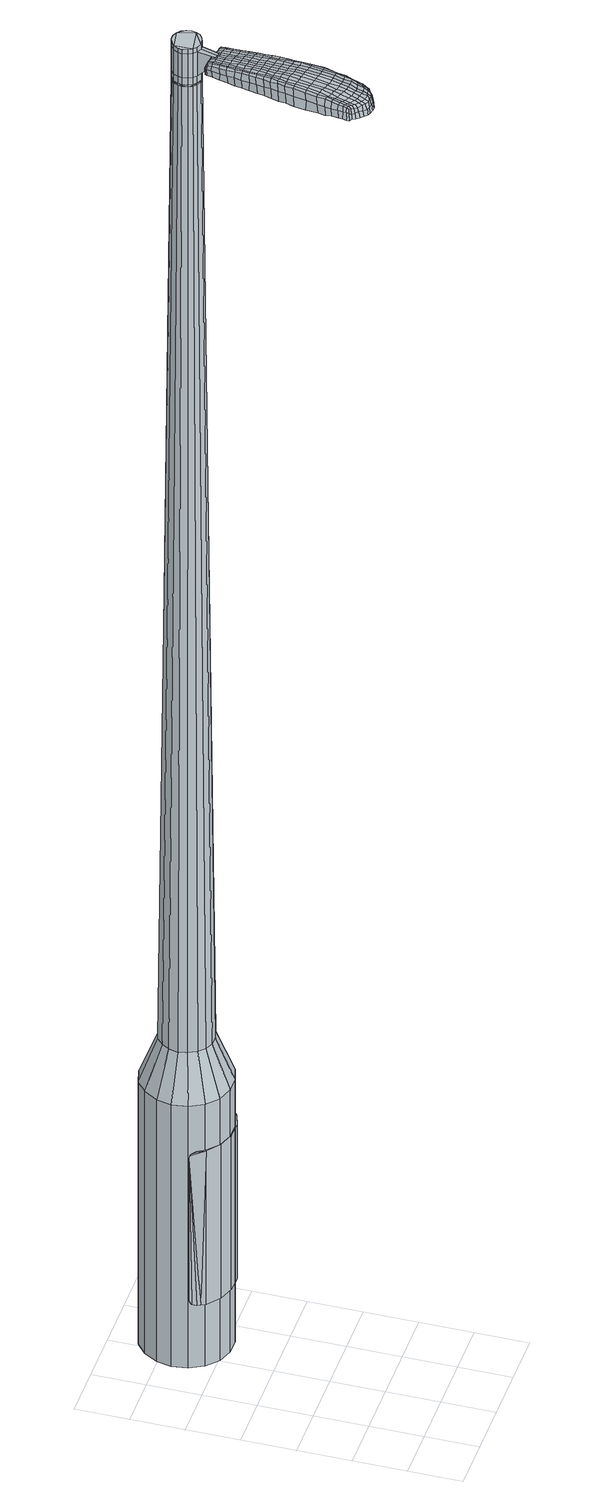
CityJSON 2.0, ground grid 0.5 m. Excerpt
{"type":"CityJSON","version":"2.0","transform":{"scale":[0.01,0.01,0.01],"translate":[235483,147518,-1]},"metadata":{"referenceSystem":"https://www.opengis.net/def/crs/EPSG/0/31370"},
"CityObjects":{
"object1":{"type":"GenericCityObject","attributes":{"cluster":420,"mean_distance_to_centroid":0.151,"new_centroid_x":235483.72,"new_centroid_y":147520.38,"mean_distance_to_camera":4.89,"H1":11.74,"H2":10.79,"Z_final":110.81,"cluster2":-1,"proj_x":235478.44,"proj_y":147519.31,"id_line":52581,"bearing_l":348.57,"distance":5.38,"orientation":"right","G_obj":258.57},"geometry":[{"type":"MultiSurface","lod":"2","boundaries":[[[0,1,2,3]],[[1,4,5,2]],[[4,6,7,5]],[[6,8,9,7]],[[8,10,11,9]],[[10,12,13,11]],[[12,14,15,13]],[[14,16,17,15]],[[16,18,19,17]],[[18,20,21,19]],[[20,22,23,21]],[[22,24,25,23]],[[24,26,27,25]],[[26,28,29,27]],[[28,30,31,29]],[[30,32,33,31]],[[32,34,35,33]],[[34,0,3,35]],[[36,37,38,39]],[[38,40,41,42]],[[41,43,42]],[[42,44,45,46]],[[45,47,46]],[[46,48,49,50]],[[49,51,50]],[[42,46,50,38]],[[50,52,39,38]],[[53,36,39]],[[2,5,7,35]],[[7,9,11,15]],[[11,13,15]],[[15,17,19,23]],[[19,21,23]],[[23,25,27,31]],[[27,29,31]],[[15,23,31,7]],[[31,33,35,7]],[[3,2,35]],[[1,0,54,55]],[[0,34,56,54]],[[34,32,57,56]],[[32,30,58,57]],[[30,28,59,58]],[[28,26,60,59]],[[26,24,61,60]],[[24,22,62,61]],[[22,20,63,62]],[[20,18,64,63]],[[18,16,65,64]],[[16,14,66,65]],[[14,12,67,66]],[[12,10,68,67]],[[10,8,69,68]],[[8,6,70,69]],[[6,4,71,70]],[[4,1,55,71]],[[55,54,72,73]],[[54,56,74,72]],[[56,57,75,74]],[[57,58,76,75]],[[58,59,77,76]],[[59,60,78,77]],[[60,61,79,78]],[[61,62,80,79]],[[62,63,81,80]],[[63,64,82,81]],[[64,65,83,82]],[[65,66,84,83]],[[66,67,85,84]],[[67,68,86,85]],[[68,69,87,86]],[[69,70,88,87]],[[70,71,89,88]],[[71,55,73,89]],[[90,91,92,93]],[[94,95,91,90]],[[75,96,95,94]],[[97,98,96,75]],[[99,100,98,97]],[[101,102,100,99]],[[79,103,102,101]],[[104,105,103,79]],[[106,107,105,104]],[[108,109,107,106]],[[110,111,109,108]],[[84,112,111,110]],[[113,114,112,84]],[[86,115,114,113]],[[116,117,115,86]],[[88,118,117,116]],[[119,120,118,88]],[[93,92,120,119]],[[121,122,123,124]],[[125,121,124,126]],[[127,125,126,128]],[[129,127,128,130]],[[131,129,130,132]],[[133,131,132,134]],[[135,133,134,136]],[[137,135,136,138]],[[139,137,138,140]],[[141,139,140,142]],[[143,141,142,144]],[[145,143,144,146]],[[147,145,146,148]],[[149,147,148,150]],[[151,149,150,152]],[[153,151,152,154]],[[73,72,90,93]],[[72,74,94,90]],[[74,75,94]],[[76,97,75]],[[76,77,99,97]],[[77,78,101,99]],[[78,79,101]],[[80,104,79]],[[80,81,106,104]],[[81,82,108,106]],[[82,83,110,108]],[[83,84,110]],[[85,113,84]],[[85,86,113]],[[87,116,86]],[[87,88,116]],[[89,119,88]],[[89,73,93,119]],[[155,156,92,91]],[[156,157,120,92]],[[157,118,120]],[[158,117,118]],[[158,115,117]],[[159,114,115]],[[159,112,114]],[[160,111,112]],[[160,161,109,111]],[[161,162,107,109]],[[162,163,105,107]],[[163,103,105]],[[164,102,103]],[[164,165,100,102]],[[165,166,98,100]],[[166,96,98]],[[167,95,96]],[[167,155,91,95]],[[39,52,153,168]],[[156,155,169,154]],[[53,39,168,122]],[[155,167,123,169]],[[36,53,122,121]],[[167,96,124,123]],[[37,36,121,125]],[[96,166,126,124]],[[38,37,125,127]],[[166,165,128,126]],[[40,38,127,129]],[[165,164,130,128]],[[41,40,129,131]],[[164,103,132,130]],[[43,41,131,133]],[[103,163,134,132]],[[42,43,133,135]],[[163,162,136,134]],[[44,42,135,137]],[[162,161,138,136]],[[45,44,137,139]],[[161,160,140,138]],[[47,45,139,141]],[[160,112,142,140]],[[46,47,141,143]],[[112,159,144,142]],[[48,46,143,145]],[[159,115,146,144]],[[49,48,145,147]],[[115,158,148,146]],[[51,49,147,149]],[[158,118,150,148]],[[50,51,149,151]],[[118,157,152,150]],[[52,50,151,153]],[[157,156,154,152]],[[153,154,170,171]],[[154,169,172,170]],[[169,123,173,172]],[[123,122,174,173]],[[122,168,175,174]],[[168,153,171,175]],[[176,177,178,179]],[[180,176,179,181]],[[176,180,182,183]],[[177,176,183,184]],[[185,186,187,188]],[[189,185,188,190]],[[185,189,191,192]],[[186,185,192,193]],[[194,195,196,197]],[[198,194,197,199]],[[194,198,200,201]],[[195,194,201,202]],[[203,204,205,206]],[[207,203,206,208]],[[203,207,209,210]],[[204,203,210,211]],[[212,213,214,215]],[[216,212,215,217]],[[212,216,218,219]],[[213,212,219,220]],[[221,222,223,224]],[[225,221,224,226]],[[221,225,227,228]],[[222,221,228,229]],[[230,231,232,233]],[[222,230,233,223]],[[230,222,229,234]],[[231,230,234,235]],[[236,237,238,239]],[[231,236,239,232]],[[236,231,235,240]],[[237,236,240,241]],[[242,180,181,243]],[[237,242,243,238]],[[242,237,241,244]],[[180,242,244,182]],[[245,246,247,248]],[[249,245,248,250]],[[245,249,251,252]],[[246,245,252,253]],[[254,255,256,257]],[[246,254,257,247]],[[254,246,253,258]],[[255,254,258,259]],[[260,261,262,263]],[[255,260,263,256]],[[260,255,259,264]],[[261,260,264,265]],[[266,267,268,269]],[[261,266,269,262]],[[266,261,265,270]],[[267,266,270,271]],[[272,177,184,273]],[[267,272,273,268]],[[272,267,271,274]],[[177,272,274,178]],[[275,276,277,278]],[[279,275,278,280]],[[275,279,281,282]],[[276,275,282,283]],[[284,285,286,287]],[[276,284,287,277]],[[284,276,283,288]],[[285,284,288,289]],[[290,291,292,293]],[[285,290,293,286]],[[290,285,289,294]],[[291,290,294,295]],[[296,189,190,297]],[[291,296,297,292]],[[296,291,295,298]],[[189,296,298,191]],[[299,300,301,302]],[[303,299,302,304]],[[299,303,305,306]],[[300,299,306,307]],[[308,309,310,311]],[[300,308,311,301]],[[308,300,307,312]],[[309,308,312,313]],[[314,315,316,317]],[[309,314,317,310]],[[314,309,313,318]],[[315,314,318,319]],[[320,321,322,323]],[[315,320,323,316]],[[320,315,319,324]],[[321,320,324,325]],[[326,186,193,327]],[[321,326,327,322]],[[326,321,325,328]],[[186,326,328,187]],[[329,215,214,330]],[[331,329,330,332]],[[329,331,333,334]],[[215,329,334,217]],[[335,331,332,336]],[[337,335,336,338]],[[335,337,339,340]],[[331,335,340,333]],[[341,337,338,342]],[[343,341,342,344]],[[341,343,345,346]],[[337,341,346,339]],[[347,343,344,348]],[[349,347,348,350]],[[347,349,351,352]],[[343,347,352,345]],[[353,349,350,354]],[[204,353,354,205]],[[353,204,211,355]],[[349,353,355,351]],[[356,357,202,201]],[[358,356,201,200]],[[356,358,359,360]],[[357,356,360,361]],[[362,363,361,360]],[[364,362,360,359]],[[362,364,365,366]],[[363,362,366,367]],[[368,369,367,366]],[[370,368,366,365]],[[368,370,371,372]],[[369,368,372,373]],[[374,375,373,372]],[[376,374,372,371]],[[374,376,209,207]],[[375,374,207,208]],[[377,378,379,380]],[[279,377,380,281]],[[377,279,280,381]],[[378,377,381,382]],[[383,198,199,384]],[[378,383,384,379]],[[383,378,382,385]],[[198,383,385,200]],[[386,387,388,389]],[[225,386,389,227]],[[386,225,226,390]],[[387,386,390,391]],[[392,393,394,395]],[[387,392,395,388]],[[392,387,391,396]],[[393,392,396,397]],[[398,195,202,399]],[[393,398,399,394]],[[398,393,397,400]],[[195,398,400,196]],[[401,402,403,404]],[[183,401,404,184]],[[401,183,182,405]],[[402,401,405,406]],[[407,408,409,410]],[[402,407,410,403]],[[407,402,406,411]],[[408,407,411,412]],[[413,206,205,414]],[[408,413,414,409]],[[413,408,412,415]],[[206,413,415,208]],[[416,417,418,419]],[[188,416,419,190]],[[416,188,187,420]],[[417,416,420,421]],[[422,210,209,423]],[[417,422,423,418]],[[422,417,421,424]],[[210,422,424,211]],[[425,426,427,428]],[[303,425,428,305]],[[425,303,304,429]],[[426,425,429,430]],[[431,216,217,432]],[[426,431,432,427]],[[431,426,430,433]],[[216,431,433,218]],[[434,435,436,437]],[[249,434,437,251]],[[434,249,250,438]],[[435,434,438,439]],[[440,441,442,443]],[[435,440,443,436]],[[440,435,439,444]],[[441,440,444,445]],[[446,213,220,447]],[[441,446,447,442]],[[446,441,445,448]],[[213,446,448,214]],[[449,450,439,438]],[[248,449,438,250]],[[449,248,247,451]],[[450,449,451,452]],[[453,454,445,444]],[[450,453,444,439]],[[453,450,452,455]],[[454,453,455,456]],[[457,330,214,448]],[[454,457,448,445]],[[457,454,456,458]],[[330,457,458,332]],[[459,460,461,462]],[[306,459,462,307]],[[459,306,305,428]],[[460,459,428,427]],[[463,334,333,464]],[[460,463,464,461]],[[463,460,427,432]],[[334,463,432,217]],[[465,466,452,451]],[[257,465,451,247]],[[465,257,256,467]],[[466,465,467,468]],[[469,470,456,455]],[[466,469,455,452]],[[469,466,468,471]],[[470,469,471,472]],[[473,336,332,458]],[[470,473,458,456]],[[473,470,472,474]],[[336,473,474,338]],[[475,476,477,478]],[[312,475,478,313]],[[475,312,307,462]],[[476,475,462,461]],[[479,340,339,480]],[[476,479,480,477]],[[479,476,461,464]],[[340,479,464,333]],[[481,482,468,467]],[[263,481,467,256]],[[481,263,262,483]],[[482,481,483,484]],[[485,486,472,471]],[[482,485,471,468]],[[485,482,484,487]],[[486,485,487,488]],[[489,342,338,474]],[[486,489,474,472]],[[489,486,488,490]],[[342,489,490,344]],[[491,492,493,494]],[[318,491,494,319]],[[491,318,313,478]],[[492,491,478,477]],[[495,346,345,496]],[[492,495,496,493]],[[495,492,477,480]],[[346,495,480,339]],[[497,498,484,483]],[[269,497,483,262]],[[497,269,268,499]],[[498,497,499,500]],[[501,502,488,487]],[[498,501,487,484]],[[501,498,500,503]],[[502,501,503,504]],[[505,348,344,490]],[[502,505,490,488]],[[505,502,504,506]],[[348,505,506,350]],[[507,508,509,510]],[[324,507,510,325]],[[507,324,319,494]],[[508,507,494,493]],[[511,352,351,512]],[[508,511,512,509]],[[511,508,493,496]],[[352,511,496,345]],[[513,514,500,499]],[[273,513,499,268]],[[513,273,184,404]],[[514,513,404,403]],[[515,516,504,503]],[[514,515,503,500]],[[515,514,403,410]],[[516,515,410,409]],[[517,354,350,506]],[[516,517,506,504]],[[517,516,409,414]],[[354,517,414,205]],[[518,519,421,420]],[[328,518,420,187]],[[518,328,325,510]],[[519,518,510,509]],[[520,355,211,424]],[[519,520,424,421]],[[520,519,509,512]],[[355,520,512,351]],[[521,522,382,381]],[[278,521,381,280]],[[521,278,277,523]],[[522,521,523,524]],[[525,358,200,385]],[[522,525,385,382]],[[525,522,524,526]],[[358,525,526,359]],[[527,528,529,530]],[[228,527,530,229]],[[527,228,227,389]],[[528,527,389,388]],[[531,532,533,534]],[[528,531,534,529]],[[531,528,388,395]],[[532,531,395,394]],[[535,357,361,536]],[[532,535,536,533]],[[535,532,394,399]],[[357,535,399,202]],[[537,538,524,523]],[[287,537,523,277]],[[537,287,286,539]],[[538,537,539,540]],[[541,364,359,526]],[[538,541,526,524]],[[541,538,540,542]],[[364,541,542,365]],[[543,544,545,546]],[[234,543,546,235]],[[543,234,229,530]],[[544,543,530,529]],[[547,548,549,550]],[[544,547,550,545]],[[547,544,529,534]],[[548,547,534,533]],[[551,363,367,552]],[[548,551,552,549]],[[551,548,533,536]],[[363,551,536,361]],[[553,554,540,539]],[[293,553,539,286]],[[553,293,292,555]],[[554,553,555,556]],[[557,370,365,542]],[[554,557,542,540]],[[557,554,556,558]],[[370,557,558,371]],[[559,560,561,562]],[[240,559,562,241]],[[559,240,235,546]],[[560,559,546,545]],[[563,564,565,566]],[[560,563,566,561]],[[563,560,545,550]],[[564,563,550,549]],[[567,369,373,568]],[[564,567,568,565]],[[567,564,549,552]],[[369,567,552,367]],[[569,570,556,555]],[[297,569,555,292]],[[569,297,190,419]],[[570,569,419,418]],[[571,376,371,558]],[[570,571,558,556]],[[571,570,418,423]],[[376,571,423,209]],[[572,573,406,405]],[[244,572,405,182]],[[572,244,241,562]],[[573,572,562,561]],[[574,575,412,411]],[[573,574,411,406]],[[574,573,561,566]],[[575,574,566,565]],[[576,375,208,415]],[[575,576,415,412]],[[576,575,565,568]],[[375,576,568,373]],[[577,578,579,580]],[[580,579,581,582]],[[583,581,579,584]],[[584,579,578,585]],[[586,587,588,589]],[[589,588,590,591]],[[592,590,588,593]],[[593,588,587,594]],[[595,596,597,598]],[[598,597,599,600]],[[601,599,597,602]],[[602,597,596,603]],[[604,605,606,607]],[[607,606,608,609]],[[610,608,606,611]],[[611,606,605,612]],[[613,614,615,616]],[[616,615,617,618]],[[619,617,615,620]],[[620,615,614,621]],[[622,623,624,625]],[[625,624,626,627]],[[628,626,624,629]],[[629,624,623,630]],[[631,632,633,634]],[[634,633,623,622]],[[630,623,633,635]],[[635,633,632,636]],[[637,638,639,640]],[[640,639,632,631]],[[636,632,639,641]],[[641,639,638,642]],[[582,581,643,644]],[[644,643,638,637]],[[642,638,643,645]],[[645,643,581,583]],[[646,647,648,649]],[[649,648,650,651]],[[652,650,648,653]],[[653,648,647,654]],[[655,656,657,658]],[[658,657,647,646]],[[654,647,657,659]],[[659,657,656,660]],[[661,662,663,664]],[[664,663,656,655]],[[660,656,663,665]],[[665,663,662,666]],[[667,668,669,670]],[[670,669,662,661]],[[666,662,669,671]],[[671,669,668,672]],[[585,578,673,674]],[[674,673,668,667]],[[672,668,673,675]],[[675,673,578,577]],[[676,677,678,679]],[[679,678,680,681]],[[682,680,678,683]],[[683,678,677,684]],[[685,686,687,688]],[[688,687,677,676]],[[684,677,687,689]],[[689,687,686,690]],[[691,692,693,694]],[[694,693,686,685]],[[690,686,693,695]],[[695,693,692,696]],[[591,590,697,698]],[[698,697,692,691]],[[696,692,697,699]],[[699,697,590,592]],[[700,701,702,703]],[[703,702,704,705]],[[706,704,702,707]],[[707,702,701,708]],[[709,710,711,712]],[[712,711,701,700]],[[708,701,711,713]],[[713,711,710,714]],[[715,716,717,718]],[[718,717,710,709]],[[714,710,717,719]],[[719,717,716,720]],[[721,722,723,724]],[[724,723,716,715]],[[720,716,723,725]],[[725,723,722,726]],[[594,587,727,728]],[[728,727,722,721]],[[726,722,727,729]],[[729,727,587,586]],[[613,616,730,731]],[[731,730,732,733]],[[734,732,730,735]],[[735,730,616,618]],[[733,732,736,737]],[[737,736,738,739]],[[740,738,736,741]],[[741,736,732,734]],[[739,738,742,743]],[[743,742,744,745]],[[746,744,742,747]],[[747,742,738,740]],[[745,744,748,749]],[[749,748,750,751]],[[752,750,748,753]],[[753,748,744,746]],[[751,750,754,755]],[[755,754,605,604]],[[612,605,754,756]],[[756,754,750,752]],[[603,757,758,602]],[[602,758,759,601]],[[760,759,758,761]],[[761,758,757,762]],[[762,763,764,761]],[[761,764,765,760]],[[766,765,764,767]],[[767,764,763,768]],[[768,769,770,767]],[[767,770,771,766]],[[772,771,770,773]],[[773,770,769,774]],[[774,775,776,773]],[[773,776,777,772]],[[610,777,776,608]],[[608,776,775,609]],[[778,779,780,781]],[[781,780,680,682]],[[681,680,780,782]],[[782,780,779,783]],[[600,599,784,785]],[[785,784,779,778]],[[783,779,784,786]],[[786,784,599,601]],[[787,788,789,790]],[[790,789,626,628]],[[627,626,789,791]],[[791,789,788,792]],[[793,794,795,796]],[[796,795,788,787]],[[792,788,795,797]],[[797,795,794,798]],[[603,596,799,800]],[[800,799,794,793]],[[798,794,799,801]],[[801,799,596,595]],[[802,803,804,805]],[[805,804,584,585]],[[583,584,804,806]],[[806,804,803,807]],[[808,809,810,811]],[[811,810,803,802]],[[807,803,810,812]],[[812,810,809,813]],[[604,607,814,815]],[[815,814,809,808]],[[813,809,814,816]],[[816,814,607,609]],[[817,818,819,820]],[[820,819,589,591]],[[586,589,819,821]],[[821,819,818,822]],[[610,611,823,824]],[[824,823,818,817]],[[822,818,823,825]],[[825,823,611,612]],[[826,827,704,828]],[[828,704,706]],[[705,704,829]],[[829,704,827,830]],[[618,617,831,832]],[[832,831,827,826]],[[830,827,831,833]],[[833,831,617,619]],[[834,835,836,837]],[[837,836,650,652]],[[651,650,836,838]],[[838,836,835,839]],[[840,841,842,843]],[[843,842,835,834]],[[839,835,842,844]],[[844,842,841,845]],[[621,614,846,847]],[[847,846,841,840]],[[845,841,846,848]],[[848,846,614,613]],[[839,849,850,838]],[[838,850,649,651]],[[646,649,850,851]],[[850,849,851]],[[845,852,853,844]],[[844,853,849,839]],[[851,849,853,854]],[[854,853,852,855]],[[613,731,856,848]],[[848,856,852,845]],[[855,852,856,857]],[[857,856,731,733]],[[858,859,860,861]],[[861,860,707,708]],[[706,707,860,828]],[[828,860,859,826]],[[734,735,862,863]],[[863,862,859,858]],[[826,859,862,832]],[[832,862,735,618]],[[864,865,851]],[[851,865,658,646]],[[655,658,865,866]],[[866,865,864,867]],[[855,868,869,854]],[[854,869,864,851]],[[867,864,869,870]],[[870,869,868,871]],[[733,737,872,857]],[[857,872,868,855]],[[871,868,872,873]],[[873,872,737,739]],[[874,875,876,877]],[[877,876,713,714]],[[708,713,876,861]],[[861,876,875,858]],[[740,741,878,879]],[[879,878,875,874]],[[858,875,878,863]],[[863,878,741,734]],[[867,880,881,866]],[[866,881,664,655]],[[661,664,881,882]],[[882,881,880,883]],[[871,884,885,870]],[[870,885,880,867]],[[883,880,885,886]],[[886,885,884,887]],[[739,743,888,873]],[[873,888,884,871]],[[887,884,888,889]],[[889,888,743,745]],[[890,891,892,893]],[[893,892,719,720]],[[714,719,892,877]],[[877,892,891,874]],[[746,747,894,895]],[[895,894,891,890]],[[874,891,894,879]],[[879,894,747,740]],[[883,896,897,882]],[[882,897,670,661]],[[667,670,897,898]],[[898,897,896,899]],[[887,900,901,886]],[[886,901,896,883]],[[899,896,901,902]],[[902,901,900,903]],[[745,749,904,889]],[[889,904,900,887]],[[903,900,904,905]],[[905,904,749,751]],[[906,907,908,909]],[[909,908,725,726]],[[720,725,908,893]],[[893,908,907,890]],[[752,753,910,911]],[[911,910,907,906]],[[890,907,910,895]],[[895,910,753,746]],[[899,912,913,898]],[[898,913,674,667]],[[585,674,913,805]],[[805,913,912,802]],[[903,914,915,902]],[[902,915,912,899]],[[802,912,915,811]],[[811,915,914,808]],[[751,755,916,905]],[[905,916,914,903]],[[808,914,916,815]],[[815,916,755,604]],[[822,917,918,821]],[[821,918,729,586]],[[726,729,918,909]],[[909,918,917,906]],[[612,756,919,825]],[[825,919,917,822]],[[906,917,919,911]],[[911,919,756,752]],[[783,920,921,782]],[[782,921,679,681]],[[676,679,921,922]],[[922,921,920,923]],[[601,759,924,786]],[[786,924,920,783]],[[923,920,924,925]],[[925,924,759,760]],[[926,927,928,929]],[[929,928,629,630]],[[628,629,928,790]],[[790,928,927,787]],[[930,931,932,933]],[[933,932,927,926]],[[787,927,932,796]],[[796,932,931,793]],[[762,757,934,935]],[[935,934,931,930]],[[793,931,934,800]],[[800,934,757,603]],[[923,936,937,922]],[[922,937,688,676]],[[685,688,937,938]],[[938,937,936,939]],[[760,765,940,925]],[[925,940,936,923]],[[939,936,940,941]],[[941,940,765,766]],[[942,943,944,945]],[[945,944,635,636]],[[630,635,944,929]],[[929,944,943,926]],[[946,947,948,949]],[[949,948,943,942]],[[926,943,948,933]],[[933,948,947,930]],[[768,763,950,951]],[[951,950,947,946]],[[930,947,950,935]],[[935,950,763,762]],[[939,952,953,938]],[[938,953,694,685]],[[691,694,953,954]],[[954,953,952,955]],[[766,771,956,941]],[[941,956,952,939]],[[955,952,956,957]],[[957,956,771,772]],[[958,959,960,961]],[[961,960,641,642]],[[636,641,960,945]],[[945,960,959,942]],[[962,963,964,965]],[[965,964,959,958]],[[942,959,964,949]],[[949,964,963,946]],[[774,769,966,967]],[[967,966,963,962]],[[946,963,966,951]],[[951,966,769,768]],[[955,968,969,954]],[[954,969,698,691]],[[591,698,969,820]],[[820,969,968,817]],[[772,777,970,957]],[[957,970,968,955]],[[817,968,970,824]],[[824,970,777,610]],[[807,971,972,806]],[[806,972,645,583]],[[642,645,972,961]],[[961,972,971,958]],[[813,973,974,812]],[[812,974,971,807]],[[958,971,974,965]],[[965,974,973,962]],[[609,775,975,816]],[[816,975,973,813]],[[962,973,975,967]],[[967,975,775,774]],[[577,580,179,178]],[[580,582,181,179]],[[592,593,192,191]],[[593,594,193,192]],[[595,598,197,196]],[[598,600,199,197]],[[619,620,219,218]],[[620,621,220,219]],[[622,625,224,223]],[[625,627,226,224]],[[631,634,233,232]],[[634,622,223,233]],[[637,640,239,238]],[[640,631,232,239]],[[582,644,243,181]],[[644,637,238,243]],[[652,653,252,251]],[[653,654,253,252]],[[654,659,258,253]],[[659,660,259,258]],[[660,665,264,259]],[[665,666,265,264]],[[666,671,270,265]],[[671,672,271,270]],[[672,675,274,271]],[[675,577,178,274]],[[682,683,282,281]],[[683,684,283,282]],[[684,689,288,283]],[[689,690,289,288]],[[690,695,294,289]],[[695,696,295,294]],[[696,699,298,295]],[[699,592,191,298]],[[700,703,302,301]],[[703,705,304,302]],[[709,712,311,310]],[[712,700,301,311]],[[715,718,317,316]],[[718,709,310,317]],[[721,724,323,322]],[[724,715,316,323]],[[594,728,327,193]],[[728,721,322,327]],[[778,781,380,379]],[[781,682,281,380]],[[600,785,384,199]],[[785,778,379,384]],[[627,791,390,226]],[[791,792,391,390]],[[792,797,396,391]],[[797,798,397,396]],[[798,801,400,397]],[[801,595,196,400]],[[705,829,429,304]],[[829,830,430,429]],[[830,833,433,430]],[[833,619,218,433]],[[834,837,437,436]],[[837,652,251,437]],[[840,843,443,442]],[[843,834,436,443]],[[621,847,447,220]],[[847,840,442,447]],[[976,977,978,979]],[[980,981,979,978]],[[982,983,984,985]],[[986,987,988,989]],[[977,990,991,978]],[[992,980,978,991]],[[993,982,985,994]],[[995,996,987,986]],[[990,997,998,991]],[[998,999,992,991]],[[1000,993,994,1001]],[[1002,996,995,1003]],[[997,1004,1005,998]],[[1005,1006,999,998]],[[1007,1000,1001,1008]],[[1009,1002,1003,1010]],[[1011,1012,1013,1014]],[[1015,1016,1012,1011]],[[1015,1017,1018,1016]],[[1017,1019,1020,1018]],[[1021,1022,1023,1024]],[[1025,1026,1022,1021]],[[1027,1028,1026,1025]],[[1029,1030,1028,1027]],[[1024,1013,1012,1021]],[[1021,1012,1016,1025]],[[1016,1018,1027,1025]],[[1018,1020,1029,1027]],[[985,984,981,980]],[[994,985,980,992]],[[999,1001,994,992]],[[1006,1008,1001,999]],[[986,989,983,982]],[[995,986,982,993]],[[1003,995,993,1000]],[[1010,1003,1000,1007]],[[987,1011,1014,988]],[[996,1015,1011,987]],[[1017,1015,996,1002]],[[1019,1017,1002,1009]],[[1031,1032,1033,1034]],[[1033,1035,1036,1037]],[[1033,1037,1038,1039]],[[1033,1039,1034]],[[1040,1031,1034,1041]],[[1042,1041,1034,1043]],[[1044,1043,1034]],[[1045,1033,1032,1046]],[[1047,1045,1046,1048]],[[1049,1047,1048,1050]],[[1051,1049,1050,1052]],[[1053,1051,1052,1054]],[[1054,1055,1056,1057]],[[1054,1057,1058,1059]],[[1054,1059,1060,1061]],[[1060,1062,1063,1064]],[[1060,1064,1065,1066]],[[1060,1066,1061]],[[1054,1061,1053]],[[1067,1068,1032,1031]],[[1069,1070,1035,1033]],[[1071,1072,1044,1034]],[[1068,1073,1046,1032]],[[1074,1069,1033,1045]],[[1073,1075,1048,1046]],[[1076,1074,1045,1047]],[[1075,1077,1050,1048]],[[1078,1076,1047,1049]],[[1077,1079,1052,1050]],[[1080,1078,1049,1051]],[[1079,1081,1054,1052]],[[1082,1080,1051,1053]],[[1081,1083,1055,1054]],[[1084,1085,1062,1060]],[[1086,1082,1053,1061]],[[1056,1055,1083,1087]],[[1057,1056,1087,1088]],[[1058,1057,1088,1089]],[[1059,1058,1089,1090]],[[1060,1059,1090,1084]],[[1091,1067,1031,1040]],[[1092,1091,1040,1041]],[[1093,1092,1041,1042]],[[1094,1093,1042,1043]],[[1072,1094,1043,1044]],[[1036,1035,1070,1095]],[[1063,1062,1085,1096]],[[1037,1036,1095,1097]],[[1038,1037,1097,1098]],[[1039,1038,1098,1099]],[[1034,1039,1099,1071]],[[1064,1063,1096,1100]],[[1065,1064,1100,1101]],[[1066,1065,1101,1102]],[[1061,1066,1102,1086]]]}]}
},
"vertices":[
[65,194,384],[51,199,384],[51,199,96],[65,194,96],[40,209,384],[40,209,96],[33,222,384],[33,222,96],[31,237,384],[31,237,96],[34,251,384],[34,251,96],[42,264,384],[42,264,96],[53,273,384],[53,273,96],[67,277,384],[67,277,96],[82,277,384],[82,277,96],[95,272,384],[95,272,96],[107,262,384],[107,262,96],[114,249,384],[114,249,96],[116,234,384],[116,234,96],[113,220,384],[113,220,96],[105,208,384],[105,208,96],[94,198,384],[94,198,96],[80,194,384],[80,194,96],[80,224,1524],[84,227,1524],[86,231,1524],[71,222,1524],[87,235,1524],[86,240,1524],[80,247,1524],[84,244,1524],[76,249,1524],[71,249,1524],[63,244,1524],[67,247,1524],[61,240,1524],[60,236,1524],[63,227,1524],[61,231,1524],[66,224,1524],[75,222,1524],[68,211,429],[60,214,429],[77,211,429],[85,213,429],[92,219,429],[97,226,429],[99,235,429],[97,244,429],[93,251,429],[87,257,429],[78,260,429],[70,260,429],[61,258,429],[55,252,429],[50,245,429],[48,236,429],[50,228,429],[54,220,429],[71,222,1483],[66,224,1483],[75,222,1483],[80,224,1483],[84,227,1483],[86,231,1483],[87,235,1483],[86,240,1483],[84,244,1483],[80,247,1483],[76,249,1483],[71,249,1483],[67,247,1483],[63,244,1483],[61,240,1483],[60,236,1483],[61,231,1483],[63,227,1483],[71,223,1483],[71,223,1485],[67,225,1485],[67,225,1483],[75,223,1483],[75,223,1485],[80,224,1485],[83,227,1483],[83,227,1485],[85,231,1483],[85,231,1485],[86,235,1483],[86,235,1485],[86,240,1485],[83,244,1483],[83,244,1485],[80,246,1483],[80,246,1485],[76,248,1483],[76,248,1485],[72,248,1483],[72,248,1485],[67,247,1485],[64,244,1483],[64,244,1485],[61,240,1485],[61,236,1483],[61,236,1485],[61,231,1485],[63,228,1483],[63,228,1485],[80,224,1519],[75,222,1519],[75,222,1493],[80,224,1493],[84,227,1519],[84,227,1493],[86,231,1519],[86,231,1493],[87,235,1519],[87,235,1493],[86,240,1519],[86,240,1493],[84,244,1519],[84,244,1493],[80,247,1519],[80,247,1493],[76,249,1519],[76,249,1493],[71,249,1519],[71,249,1493],[67,247,1519],[67,247,1493],[63,244,1519],[63,244,1493],[61,240,1519],[61,240,1493],[60,236,1519],[60,236,1493],[61,231,1519],[61,231,1493],[63,227,1519],[63,227,1493],[66,224,1519],[66,224,1493],[71,222,1485],[66,224,1485],[63,227,1485],[60,236,1485],[63,244,1485],[71,249,1485],[76,249,1485],[80,247,1485],[84,244,1485],[87,235,1485],[86,231,1485],[84,227,1485],[75,222,1485],[71,222,1519],[71,222,1493],[64,205,1513],[64,205,1518],[67,204,1513],[70,203,1513],[70,203,1518],[67,204,1518],[33,135,1519],[35,142,1518],[33,141,1509],[31,134,1510],[31,127,1519],[29,126,1510],[33,128,1526],[35,136,1525],[37,143,1525],[71,127,1519],[72,134,1518],[71,136,1525],[70,129,1525],[69,119,1519],[68,120,1526],[71,117,1510],[72,126,1510],[73,133,1509],[39,59,1519],[36,60,1519],[35,59,1513],[39,58,1513],[43,59,1519],[43,58,1513],[44,61,1524],[40,61,1524],[36,61,1524],[54,132,1530],[55,139,1529],[52,139,1529],[51,132,1530],[52,123,1531],[49,123,1531],[56,122,1530],[57,131,1530],[59,138,1529],[70,211,1512],[67,211,1512],[67,210,1517],[69,210,1517],[73,210,1512],[72,209,1517],[73,209,1506],[70,210,1506],[67,210,1506],[23,77,1519],[23,80,1519],[22,80,1512],[21,76,1512],[23,75,1518],[21,74,1512],[24,75,1522],[24,77,1523],[24,80,1524],[23,85,1519],[24,91,1519],[23,90,1512],[22,84,1512],[25,85,1524],[26,91,1525],[25,97,1519],[26,104,1519],[25,103,1511],[23,96,1511],[27,97,1526],[28,105,1526],[29,115,1519],[27,115,1510],[30,116,1526],[52,207,1513],[50,199,1513],[51,200,1518],[53,207,1517],[54,212,1512],[54,211,1516],[53,211,1506],[51,206,1507],[49,199,1507],[48,192,1514],[46,185,1515],[48,185,1520],[49,193,1519],[47,191,1507],[45,184,1507],[44,178,1515],[42,170,1516],[44,171,1522],[46,178,1521],[43,177,1508],[41,170,1508],[40,163,1517],[39,156,1517],[40,157,1524],[42,164,1523],[39,162,1508],[37,155,1509],[37,149,1518],[38,150,1524],[35,148,1509],[58,69,1519],[59,72,1519],[58,73,1524],[56,70,1523],[57,67,1518],[56,68,1522],[58,66,1512],[59,68,1512],[60,71,1512],[60,77,1519],[62,82,1519],[61,83,1525],[59,78,1524],[61,76,1512],[63,81,1512],[63,88,1519],[65,96,1519],[64,97,1526],[62,89,1526],[64,87,1511],[66,94,1511],[67,107,1519],[66,108,1526],[68,106,1510],[82,201,1513],[81,193,1513],[81,192,1507],[82,199,1507],[82,206,1512],[83,205,1506],[81,205,1516],[81,201,1517],[80,194,1518],[80,186,1514],[78,178,1515],[80,177,1507],[81,184,1507],[78,187,1519],[77,179,1520],[77,171,1515],[76,163,1516],[78,162,1508],[79,169,1508],[76,172,1521],[75,165,1522],[75,156,1517],[74,149,1517],[75,147,1509],[76,155,1508],[74,157,1523],[73,150,1524],[73,142,1518],[74,140,1509],[72,143,1524],[68,204,1519],[66,205,1519],[67,197,1520],[64,198,1520],[70,196,1520],[71,204,1519],[65,190,1522],[63,190,1522],[64,182,1523],[61,183,1523],[67,182,1523],[68,189,1521],[62,175,1524],[60,176,1524],[61,168,1525],[58,168,1525],[64,167,1525],[66,174,1524],[60,161,1526],[57,161,1526],[58,153,1527],[55,154,1527],[61,153,1527],[63,160,1526],[57,146,1528],[54,147,1528],[60,145,1528],[40,63,1527],[36,64,1527],[44,64,1526],[45,68,1527],[41,68,1528],[37,69,1528],[42,74,1529],[39,75,1529],[46,74,1528],[48,81,1530],[44,81,1530],[40,82,1530],[45,88,1531],[42,89,1531],[49,88,1530],[51,97,1531],[47,97,1531],[43,98,1531],[50,110,1531],[46,111,1531],[53,109,1531],[55,65,1518],[53,63,1519],[53,62,1513],[56,64,1513],[55,66,1523],[52,65,1523],[48,61,1519],[49,60,1513],[48,62,1524],[23,72,1518],[25,70,1518],[25,71,1523],[24,73,1523],[22,72,1513],[24,69,1513],[27,67,1519],[29,64,1519],[30,65,1524],[27,68,1523],[26,66,1513],[29,63,1513],[32,61,1519],[33,63,1524],[32,60,1513],[36,136,1528],[38,135,1528],[40,142,1528],[38,143,1527],[34,127,1528],[36,127,1529],[41,135,1529],[44,134,1530],[46,141,1529],[43,142,1528],[39,126,1529],[42,125,1530],[47,133,1530],[49,140,1529],[45,124,1531],[68,129,1528],[66,130,1529],[64,121,1529],[67,121,1528],[69,136,1527],[67,137,1528],[62,130,1529],[60,121,1530],[63,137,1528],[81,208,1512],[79,209,1512],[79,208,1517],[81,207,1517],[82,207,1506],[80,208,1506],[76,209,1512],[76,208,1517],[76,208,1506],[55,214,1512],[57,213,1512],[56,213,1506],[54,213,1506],[56,212,1517],[57,212,1517],[59,213,1512],[62,212,1512],[61,212,1506],[58,212,1506],[59,212,1517],[62,211,1517],[64,212,1512],[64,211,1506],[64,211,1517],[54,207,1519],[56,207,1519],[53,200,1520],[54,200,1520],[58,206,1519],[61,206,1519],[56,199,1520],[59,199,1520],[63,205,1519],[62,198,1520],[79,202,1519],[78,202,1519],[76,195,1520],[78,195,1520],[74,203,1519],[73,196,1520],[51,193,1521],[52,192,1521],[49,185,1522],[51,185,1522],[55,192,1521],[57,191,1521],[53,185,1522],[56,184,1523],[60,191,1522],[58,183,1523],[77,187,1521],[75,188,1521],[74,180,1522],[76,180,1522],[72,188,1521],[71,181,1522],[47,178,1523],[49,178,1523],[45,171,1524],[47,171,1524],[51,177,1523],[54,177,1524],[50,170,1525],[52,170,1525],[57,176,1524],[55,169,1525],[75,172,1523],[73,173,1523],[72,166,1524],[74,165,1524],[69,174,1524],[68,166,1525],[44,164,1525],[45,164,1525],[42,157,1526],[44,156,1526],[48,163,1526],[51,162,1526],[46,156,1527],[49,155,1527],[54,162,1526],[52,155,1527],[73,158,1525],[70,158,1525],[69,151,1526],[72,151,1526],[67,159,1526],[66,152,1527],[40,150,1527],[42,149,1527],[44,149,1527],[47,148,1528],[50,147,1528],[70,143,1527],[68,144,1527],[64,145,1528],[55,69,1525],[53,67,1525],[56,72,1526],[54,71,1526],[49,65,1526],[50,69,1527],[25,76,1525],[26,73,1525],[26,77,1526],[25,79,1525],[28,71,1525],[30,68,1526],[31,72,1527],[28,75,1526],[33,66,1526],[34,70,1527],[58,77,1526],[55,76,1527],[59,83,1527],[57,82,1528],[51,75,1528],[53,81,1529],[26,84,1526],[27,82,1527],[28,89,1528],[27,90,1527],[29,80,1527],[32,78,1528],[33,85,1529],[30,87,1528],[35,76,1528],[37,83,1530],[61,89,1528],[58,89,1529],[62,97,1528],[60,97,1529],[54,88,1529],[56,97,1530],[28,96,1528],[29,95,1528],[31,103,1529],[29,104,1528],[32,93,1529],[35,92,1530],[37,100,1530],[34,102,1530],[38,90,1530],[40,99,1531],[65,109,1529],[62,109,1529],[58,109,1530],[32,116,1528],[34,115,1529],[36,114,1530],[39,113,1530],[43,112,1531],[35,141,1509],[37,142,1518],[35,135,1518],[33,134,1509],[33,126,1519],[31,125,1510],[35,127,1525],[37,135,1525],[38,142,1525],[69,136,1525],[70,135,1518],[69,128,1518],[68,129,1525],[67,119,1519],[66,120,1525],[69,118,1510],[70,126,1509],[71,133,1509],[36,61,1513],[36,62,1519],[39,61,1519],[39,60,1513],[43,61,1519],[43,61,1513],[43,63,1524],[40,63,1524],[37,63,1524],[52,139,1528],[55,138,1528],[54,131,1529],[51,132,1529],[52,122,1529],[49,123,1529],[55,122,1529],[57,131,1529],[58,138,1528],[66,208,1516],[67,209,1512],[69,209,1512],[69,208,1516],[72,208,1512],[72,207,1516],[72,207,1506],[69,208,1506],[66,208,1506],[23,80,1512],[25,80,1519],[25,77,1518],[23,76,1512],[25,75,1518],[23,74,1512],[26,75,1522],[26,77,1523],[26,80,1523],[25,90,1512],[26,90,1519],[25,85,1519],[24,84,1512],[27,85,1524],[28,91,1525],[27,103,1511],[28,104,1519],[27,96,1519],[25,95,1511],[28,97,1525],[30,104,1526],[31,115,1519],[29,114,1510],[32,116,1526],[53,199,1518],[52,199,1513],[54,206,1513],[55,206,1517],[55,211,1512],[56,210,1515],[54,210,1506],[53,205,1506],[51,198,1507],[49,185,1520],[48,184,1514],[50,192,1514],[51,192,1519],[49,191,1507],[47,184,1507],[46,170,1522],[44,170,1516],[46,177,1515],[48,178,1521],[44,176,1508],[43,169,1508],[42,156,1523],[40,156,1517],[42,163,1516],[44,163,1522],[41,162,1508],[39,155,1508],[39,149,1517],[40,149,1524],[37,148,1509],[56,74,1523],[57,73,1519],[56,70,1518],[55,71,1523],[55,68,1518],[54,69,1522],[56,67,1512],[57,69,1512],[58,72,1512],[59,84,1525],[60,83,1519],[58,78,1519],[57,78,1524],[59,76,1512],[61,82,1512],[62,97,1526],[63,96,1519],[61,89,1519],[60,90,1525],[63,87,1511],[64,95,1511],[65,108,1519],[64,109,1526],[67,106,1510],[80,192,1507],[79,193,1513],[80,201,1513],[80,200,1506],[80,206,1512],[81,205,1506],[79,205,1515],[79,201,1517],[78,194,1518],[78,177,1507],[76,178,1514],[78,186,1514],[79,185,1507],[77,187,1519],[75,179,1520],[76,162,1508],[74,164,1516],[75,171,1515],[77,170,1508],[74,172,1521],[73,165,1522],[73,147,1508],[72,149,1517],[73,156,1516],[75,155,1508],[72,157,1522],[71,150,1523],[71,142,1517],[72,140,1509],[70,143,1524],[68,203,1518],[66,204,1518],[67,196,1519],[64,197,1519],[69,196,1519],[71,203,1518],[65,189,1520],[63,190,1520],[64,182,1521],[61,182,1521],[67,181,1521],[68,189,1520],[62,175,1523],[60,175,1523],[61,167,1524],[58,168,1524],[64,167,1524],[65,174,1523],[59,160,1525],[57,161,1525],[58,153,1526],[55,153,1526],[61,152,1526],[63,159,1525],[56,146,1527],[54,146,1527],[60,145,1527],[37,66,1526],[40,65,1526],[44,65,1525],[45,69,1526],[41,69,1526],[38,69,1526],[39,76,1528],[42,75,1528],[46,75,1527],[48,82,1528],[44,82,1529],[40,83,1529],[42,90,1530],[45,89,1530],[49,89,1529],[51,97,1530],[47,98,1530],[44,98,1530],[46,111,1530],[49,110,1530],[53,109,1530],[52,64,1513],[52,65,1518],[54,67,1518],[55,66,1512],[53,68,1523],[51,66,1523],[48,63,1519],[48,62,1513],[48,64,1523],[27,72,1523],[26,71,1518],[25,73,1518],[26,74,1523],[24,73,1512],[25,70,1512],[31,67,1523],[30,65,1519],[28,68,1519],[29,69,1523],[27,67,1513],[30,65,1513],[33,63,1519],[34,65,1524],[33,62,1513],[41,142,1527],[39,135,1527],[38,135,1527],[39,142,1526],[36,127,1527],[37,126,1528],[46,140,1528],[44,133,1528],[41,134,1528],[43,141,1527],[40,126,1528],[43,125,1529],[47,133,1529],[49,140,1528],[46,124,1529],[64,121,1528],[65,129,1527],[67,129,1527],[65,121,1527],[68,136,1526],[66,136,1527],[61,130,1528],[60,121,1528],[63,137,1527],[78,206,1516],[79,206,1512],[79,206,1516],[81,206,1506],[80,205,1506],[76,207,1512],[75,206,1516],[76,206,1506],[55,210,1506],[56,211,1512],[56,212,1512],[55,211,1506],[56,211,1516],[57,210,1516],[61,209,1506],[61,210,1512],[59,211,1512],[58,210,1506],[59,210,1516],[61,209,1516],[64,210,1512],[63,209,1506],[64,209,1516],[56,206,1518],[55,206,1518],[54,199,1519],[61,205,1518],[58,205,1518],[57,199,1519],[59,198,1519],[63,204,1518],[62,197,1519],[76,194,1519],[77,201,1518],[78,201,1518],[77,194,1519],[74,202,1518],[73,195,1519],[53,192,1520],[52,192,1520],[50,185,1521],[51,184,1521],[57,191,1520],[55,191,1520],[53,184,1521],[56,183,1521],[60,190,1520],[58,183,1521],[74,180,1521],[75,187,1520],[76,187,1520],[75,180,1521],[72,188,1520],[70,180,1521],[49,177,1522],[48,177,1522],[46,170,1523],[47,170,1523],[54,176,1522],[51,177,1522],[50,170,1523],[53,169,1524],[57,176,1523],[55,168,1524],[71,165,1523],[72,172,1522],[74,172,1522],[72,165,1523],[69,173,1522],[68,166,1523],[46,163,1524],[45,163,1524],[43,156,1525],[44,156,1525],[51,162,1525],[48,162,1524],[46,155,1525],[49,155,1526],[54,161,1525],[52,154,1526],[69,151,1525],[70,158,1524],[71,158,1524],[70,150,1525],[66,159,1524],[65,151,1525],[42,149,1526],[41,149,1526],[48,147,1527],[45,148,1526],[51,147,1527],[68,143,1526],[69,143,1526],[64,144,1526],[52,68,1524],[54,70,1524],[55,73,1525],[53,72,1525],[48,66,1525],[49,70,1525],[28,78,1525],[27,74,1524],[27,76,1524],[27,79,1525],[32,73,1526],[31,69,1525],[29,71,1524],[29,75,1525],[34,67,1525],[35,71,1526],[55,77,1526],[56,78,1526],[58,84,1526],[56,83,1527],[51,76,1526],[52,82,1527],[29,89,1527],[28,83,1526],[28,84,1526],[28,90,1526],[34,85,1528],[33,78,1527],[30,81,1526],[31,87,1527],[36,77,1527],[37,84,1528],[58,89,1527],[59,90,1527],[61,98,1527],[59,97,1528],[53,89,1528],[55,97,1529],[32,103,1528],[30,95,1527],[29,96,1527],[31,104,1527],[37,100,1529],[35,92,1529],[33,94,1528],[34,102,1528],[38,91,1529],[40,99,1530],[61,109,1528],[63,109,1528],[57,109,1529],[34,115,1528],[33,115,1528],[40,113,1529],[37,114,1529],[43,112,1530],[54,211,1508],[61,209,1508],[53,178,1509],[46,179,1509],[48,157,1510],[40,158,1510],[40,118,1512],[31,120,1512],[34,138,1511],[43,136,1511],[36,100,1513],[34,87,1514],[25,89,1514],[27,102,1513],[68,208,1508],[61,176,1509],[57,155,1510],[49,116,1512],[53,134,1511],[45,99,1513],[43,85,1514],[74,207,1508],[69,175,1509],[65,153,1510],[58,114,1512],[62,132,1511],[51,84,1514],[55,97,1513],[81,205,1508],[77,173,1509],[74,152,1510],[67,113,1512],[71,130,1511],[60,82,1514],[64,95,1513],[32,74,1514],[32,69,1514],[25,70,1514],[24,76,1514],[40,72,1514],[39,68,1514],[48,71,1514],[46,66,1514],[57,69,1514],[53,65,1514],[34,64,1515],[36,60,1515],[35,60,1515],[30,65,1515],[38,63,1515],[38,60,1515],[42,62,1515],[39,60,1515],[47,61,1515],[40,59,1515],[108,209,334],[105,206,334],[105,206,165],[113,218,171],[108,209,165],[110,212,165],[111,215,166],[112,217,167],[113,218,169],[110,212,334],[111,215,333],[112,217,332],[113,218,331],[113,218,328],[94,197,165],[94,197,334],[80,192,165],[80,192,334],[65,193,165],[65,193,334],[51,198,165],[51,198,334],[39,208,165],[39,208,334],[37,212,334],[35,215,334],[34,217,333],[33,219,332],[32,220,331],[32,221,328],[37,212,165],[32,221,171],[32,220,169],[33,219,167],[34,217,166],[35,215,165],[105,211,334],[103,208,334],[103,208,165],[105,211,165],[111,219,171],[111,219,328],[92,199,334],[92,199,165],[79,195,334],[79,195,165],[65,196,334],[65,196,165],[52,201,334],[52,201,165],[42,210,334],[42,210,165],[40,213,334],[35,222,328],[35,222,171],[40,213,165],[38,216,334],[36,219,333],[35,220,332],[35,222,331],[107,214,334],[109,216,333],[110,218,332],[110,219,331],[107,214,165],[35,222,169],[109,216,166],[110,218,167],[110,219,169],[35,220,167],[36,219,166],[38,216,165]
]}
